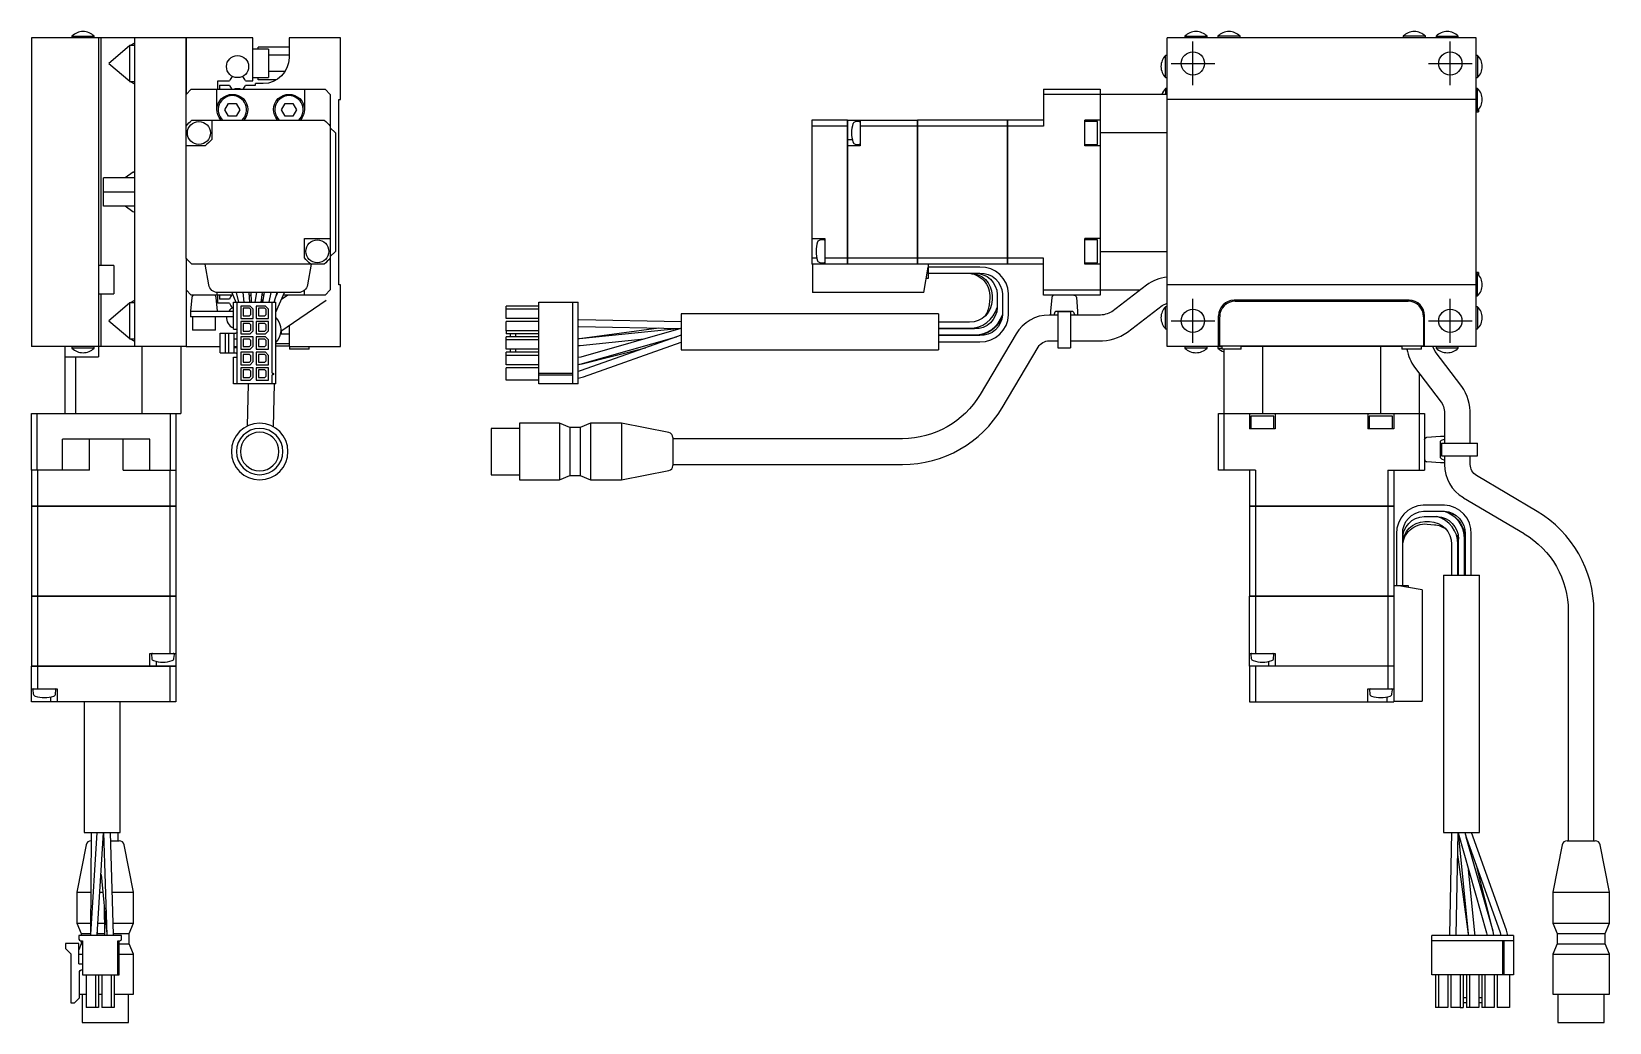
# Model space of a CAD drawing. Extents: x -2 to 636, y -8 to 374.
# Drawn here: x 329.1 to 635.6, y 98.3 to 290.8 of the extents above; entities that cross this region are included whole.
import ezdxf

# ---------------------------------------------------------------- set-up
doc = ezdxf.new("R2010")
doc.units = 0
doc.header["$LTSCALE"] = 0.5
doc.linetypes.add('CENTER', pattern=[50.8, 31.75, -6.35, 6.35, -6.35])
doc.layers.add('MSM_CENTER', color=1, linetype='CENTER')
doc.layers.add('MSM_CONTINUOUS', color=7, linetype='CONTINUOUS')

msp = doc.modelspace()

# ---------------------------------------------------------------- linework, layer by layer
at = {"layer": 'MSM_CENTER'}
for p, q in [((554.67, 280.37), (554.67, 288.87)), ((604.67, 280.37), (604.67, 288.87)), ((550.42, 284.62), (558.92, 284.62)), ((600.42, 284.62), (608.92, 284.62)), ((554.67, 230.37), (554.67, 238.87)), ((604.67, 230.37), (604.67, 238.87)), ((550.42, 234.62), (558.92, 234.62)), ((600.42, 234.62), (608.92, 234.62))]:
    msp.add_line(p, q, dxfattribs=at)
at = {"layer": 'MSM_CONTINUOUS'}
for p, q in [((329.11, 289.62), (329.11, 229.62)), ((359.11, 289.62), (329.11, 289.62)), ((336.96, 289.91), (341.26, 289.91)), ((336.96, 289.91), (336.96, 289.62)), ((341.26, 289.62), (341.26, 289.91)), ((342.11, 289.62), (342.11, 227.62)), ((342.61, 245.37), (342.61, 289.62)), ((348.11, 288.12), (348.11, 281.12)), ((349.11, 288.12), (348.11, 288.12)), ((348.98, 288.52), (348.24, 288.12)), ((349.11, 288.36), (348.98, 288.52)), ((349.11, 289.62), (349.11, 229.62)), ((359.11, 272.46), (359.11, 289.62)), ((359.11, 289.62), (359.11, 278.62)), ((372.11, 289.62), (359.11, 289.62)), ((372.11, 281.22), (372.11, 289.62)), ((379.11, 289.62), (379.11, 285.72)), ((389.11, 289.62), (379.11, 289.62)), ((389.11, 277.62), (389.11, 289.62)), ((609.67, 289.62), (549.67, 289.62)), ((549.67, 229.62), (549.67, 289.62)), ((553.12, 289.91), (557.42, 289.91)), ((553.12, 289.91), (553.12, 289.62)), ((557.42, 289.62), (557.42, 289.91)), ((563.82, 289.91), (559.52, 289.91)), ((559.52, 289.91), (559.52, 289.62)), ((563.82, 289.62), (563.82, 289.91)), ((599.82, 289.91), (595.52, 289.91)), ((595.52, 289.91), (595.52, 289.62)), ((599.82, 289.62), (599.82, 289.91)), ((601.92, 289.91), (606.22, 289.91)), ((601.92, 289.91), (601.92, 289.62)), ((606.22, 289.62), (606.22, 289.91)), ((609.67, 229.62), (609.67, 289.62)), ((348.11, 288.02), (344.11, 284.62)), ((375.11, 287.37), (372.11, 287.37)), ((373.11, 287.37), (373.11, 287.79)), ((379.11, 287.79), (373.11, 287.79)), ((375.11, 287.37), (375.11, 281.87)), ((379.11, 286.2), (375.11, 286.2)), ((549.38, 281.87), (549.38, 286.17)), ((549.67, 286.17), (549.38, 286.17)), ((609.97, 286.17), (609.67, 286.17)), ((609.97, 286.17), (609.97, 281.87)), ((329.11, 282.62), (329.11, 277.12)), ((344.11, 284.62), (348.18, 281.15)), ((378.32, 283.03), (375.11, 283.03)), ((348.11, 281.12), (349.11, 281.12)), ((348.24, 281.12), (348.98, 280.72)), ((348.98, 280.72), (349.11, 280.88)), ((360.11, 279.62), (359.11, 278.62)), ((360.11, 279.62), (386.11, 279.62)), ((365.11, 275.62), (365.11, 279.62)), ((365.31, 281.22), (367.57, 281.22)), ((365.31, 279.62), (365.31, 281.22)), ((365.61, 280.42), (365.61, 279.62)), ((365.61, 280.42), (367.57, 280.42)), ((370.64, 281.22), (372.11, 281.22)), ((370.64, 280.42), (372.61, 280.42)), ((372.11, 281.87), (375.11, 281.87)), ((374.11, 280.72), (372.61, 280.72)), ((372.61, 280.42), (372.61, 280.72)), ((373.11, 281.44), (373.11, 281.87)), ((376.7, 281.44), (373.11, 281.44)), ((382.11, 279.62), (382.11, 275.62)), ((387.11, 278.62), (386.11, 279.62)), ((525.67, 279.62), (536.67, 279.62)), ((525.67, 279.62), (525.67, 272.46)), ((536.67, 279.62), (536.67, 239.62)), ((549.38, 281.87), (549.67, 281.87)), ((549.38, 279.77), (549.38, 278.62)), ((549.67, 279.77), (549.38, 279.77)), ((609.67, 281.87), (609.97, 281.87)), ((609.97, 279.77), (609.67, 279.77)), ((609.97, 275.47), (609.97, 279.77)), ((366.66, 275.62), (367.39, 276.87)), ((367.39, 276.87), (368.83, 276.87)), ((368.83, 276.87), (369.55, 275.62)), ((377.66, 275.62), (378.39, 276.87)), ((378.39, 276.87), (379.83, 276.87)), ((379.83, 276.87), (380.55, 275.62)), ((387.11, 278.62), (387.11, 272.46)), ((388.81, 277.62), (389.11, 277.62)), ((388.81, 241.62), (388.81, 277.62)), ((549.67, 278.62), (525.67, 278.62)), ((609.67, 277.62), (549.67, 277.62)), ((329.11, 274.12), (329.11, 261.62)), ((360.26, 273.62), (385.95, 273.62)), ((364.11, 273.62), (364.11, 269.87)), ((367.39, 274.37), (366.66, 275.62)), ((368.83, 274.37), (367.39, 274.37)), ((369.55, 275.62), (368.83, 274.37)), ((378.39, 274.37), (377.66, 275.62)), ((379.83, 274.37), (378.39, 274.37)), ((380.55, 275.62), (379.83, 274.37)), ((487.56, 273.62), (480.67, 273.62)), ((480.67, 273.62), (480.67, 245.62)), ((487.56, 245.62), (487.56, 273.62)), ((487.57, 273.61), (487.56, 273.61)), ((487.57, 273.62), (487.57, 245.62)), ((487.57, 273.62), (501.17, 273.62)), ((489.86, 273.35), (489.09, 273.28)), ((490.07, 273.62), (490.07, 268.62)), ((501.17, 245.62), (501.17, 273.62)), ((501.17, 273.61), (501.18, 273.61)), ((501.18, 273.62), (501.18, 245.62)), ((518.67, 273.62), (501.18, 273.62)), ((518.67, 245.62), (518.67, 273.62)), ((518.67, 273.61), (518.68, 273.61)), ((525.67, 273.62), (518.68, 273.62)), ((518.68, 273.62), (518.68, 245.62)), ((533.67, 268.62), (533.67, 273.62)), ((536.67, 273.62), (533.67, 273.62)), ((536.17, 273.37), (533.67, 273.37)), ((536.17, 268.87), (536.17, 273.37)), ((609.67, 275.47), (609.97, 275.47)), ((609.67, 275.22), (610.17, 275.22)), ((610.17, 275.69), (610.17, 275.22)), ((359.11, 246.77), (359.11, 272.46)), ((387.11, 272.46), (387.11, 246.77)), ((388.11, 271.12), (387.11, 272.12)), ((388.11, 271.12), (388.11, 248.12)), ((487.56, 272.46), (480.67, 272.46)), ((487.57, 272.45), (487.56, 272.45)), ((487.57, 269.87), (488.51, 269.87)), ((501.17, 272.46), (490.07, 272.46)), ((501.17, 272.45), (501.18, 272.45)), ((518.67, 272.46), (501.18, 272.46)), ((518.67, 272.45), (518.68, 272.45)), ((525.67, 272.46), (518.68, 272.46)), ((549.67, 271.12), (536.67, 271.12)), ((362.86, 268.62), (359.11, 268.62)), ((490.07, 268.62), (487.57, 268.62)), ((489.09, 268.95), (489.86, 268.89)), ((533.67, 268.87), (536.17, 268.87)), ((536.67, 268.62), (533.67, 268.62)), ((349.11, 262.37), (343.11, 262.37)), ((343.11, 256.87), (343.11, 262.37)), ((348.85, 263.49), (347.28, 262.37)), ((348.98, 263.52), (348.85, 263.49)), ((349.11, 263.36), (348.98, 263.52)), ((329.11, 257.62), (329.11, 245.12)), ((349.11, 259.62), (343.11, 259.62)), ((349.11, 256.87), (343.11, 256.87)), ((348.76, 255.79), (347.28, 256.87)), ((348.98, 255.72), (348.76, 255.79)), ((348.98, 255.72), (349.11, 255.88)), ((382.11, 250.62), (387.11, 250.62)), ((382.11, 246.87), (382.11, 250.62)), ((480.67, 250.62), (483.17, 250.62)), ((482.97, 250.35), (482.2, 250.28)), ((483.17, 250.62), (483.17, 245.62)), ((533.67, 245.62), (533.67, 250.62)), ((536.67, 250.62), (533.67, 250.62)), ((536.17, 250.37), (533.67, 250.37)), ((536.17, 245.87), (536.17, 250.37)), ((345.11, 245.37), (342.11, 245.37)), ((345.11, 245.37), (345.11, 239.87)), ((359.11, 246.77), (359.11, 229.62)), ((385.95, 245.62), (360.26, 245.62)), ((363.51, 241.6), (362.81, 245.62)), ((383.41, 245.62), (382.7, 241.6)), ((387.11, 247.12), (388.11, 248.12)), ((387.11, 246.77), (387.11, 240.62)), ((480.67, 246.87), (481.62, 246.87)), ((518.67, 245.62), (480.67, 245.62)), ((480.77, 245.62), (480.77, 240.12)), ((482.2, 245.95), (482.97, 245.89)), ((487.56, 246.77), (483.17, 246.77)), ((487.57, 246.78), (487.56, 246.78)), ((487.57, 245.63), (487.56, 245.63)), ((501.17, 246.77), (487.57, 246.77)), ((501.17, 246.78), (501.18, 246.78)), ((501.17, 245.63), (501.18, 245.63)), ((518.67, 246.77), (501.18, 246.77)), ((503.27, 245.62), (503.27, 242.82)), ((518.67, 246.78), (518.68, 246.78)), ((518.67, 245.63), (518.68, 245.63)), ((525.67, 246.77), (518.68, 246.77)), ((525.67, 245.62), (518.68, 245.62)), ((525.67, 239.62), (525.67, 246.77)), ((533.67, 245.87), (536.17, 245.87)), ((536.67, 245.62), (533.67, 245.62)), ((536.67, 248.12), (549.67, 248.12)), ((329.11, 242.12), (329.11, 236.62)), ((502.41, 240.12), (503.27, 245.02)), ((503.27, 242.82), (502.89, 242.82)), ((513.27, 245.07), (503.27, 245.07)), ((503.27, 243.87), (513.27, 243.87)), ((510.79, 243.87), (511.03, 243.86)), ((610.17, 244.02), (609.67, 244.02)), ((609.97, 243.77), (609.67, 243.77)), ((609.97, 239.47), (609.97, 243.77)), ((610.17, 244.02), (610.17, 243.54)), ((342.11, 239.87), (345.11, 239.87)), ((342.61, 229.62), (342.61, 239.87)), ((359.11, 240.62), (360.11, 239.62)), ((359.11, 240.62), (359.11, 229.62)), ((360.24, 239.16), (360.01, 236.52)), ((368.22, 239.62), (360.11, 239.62)), ((365.21, 236.52), (364.98, 239.16)), ((365.11, 240.13), (365.11, 239.62)), ((380.93, 240.12), (365.29, 240.12)), ((365.31, 238.02), (365.31, 239.62)), ((365.61, 239.62), (365.61, 238.82)), ((368, 240.12), (368.81, 238.22)), ((369.35, 238.22), (368.94, 240.12)), ((370.17, 240.1), (370.33, 238.22)), ((371.53, 238.22), (371.37, 240.12)), ((371.42, 239.62), (371.71, 239.62)), ((371.7, 240.12), (371.74, 238.22)), ((372.77, 240.12), (372.5, 238.22)), ((373.71, 238.22), (373.98, 240.12)), ((374.27, 239.62), (373.91, 239.62)), ((374, 238.22), (374.36, 240.12)), ((375.59, 240.14), (375.22, 238.22)), ((376.23, 238.22), (376.84, 240.12)), ((376.58, 236.27), (378.21, 240.12)), ((376.9, 240.1), (376.64, 239.49)), ((376.69, 239.62), (376.68, 239.62)), ((378.89, 239.62), (377.63, 238.75)), ((386.11, 239.62), (378, 239.62)), ((382.11, 239.62), (382.11, 240.56)), ((386.11, 239.62), (387.11, 240.62)), ((389.11, 241.62), (388.81, 241.62)), ((389.11, 229.62), (389.11, 241.62)), ((502.41, 240.12), (480.77, 240.12)), ((515.2, 239.1), (515.08, 237.72)), ((515.67, 239.56), (515.67, 238.68)), ((516.67, 239.71), (516.67, 237.23)), ((517.67, 239.86), (517.67, 235.77)), ((518.87, 235.77), (518.87, 239.86)), ((525.67, 240.62), (544.43, 240.62)), ((536.67, 239.62), (525.67, 239.62)), ((527.07, 236.52), (527.31, 239.16)), ((532.04, 239.16), (532.27, 236.52)), ((545.65, 241.55), (538.9, 236.38)), ((609.67, 241.62), (549.67, 241.62)), ((609.67, 239.47), (609.97, 239.47)), ((348.11, 238.02), (344.11, 234.62)), ((348.11, 238.12), (348.11, 231.12)), ((349.11, 238.12), (348.11, 238.12)), ((348.98, 238.52), (348.24, 238.12)), ((349.11, 238.36), (348.98, 238.52)), ((360.01, 236.52), (368.3, 236.52)), ((360.01, 236.52), (360.01, 235.42)), ((367.57, 238.02), (365.31, 238.02)), ((367.57, 238.82), (365.61, 238.82)), ((368.3, 233.03), (368.3, 238.22)), ((368.3, 238.22), (376.58, 238.22)), ((369.01, 222.37), (369.01, 238.22)), ((369.74, 237.5), (369.74, 235.1)), ((371.54, 237.5), (369.74, 237.5)), ((371.44, 237.08), (370.19, 237.08)), ((370.19, 237.08), (370.19, 235.61)), ((371.69, 236.83), (371.44, 237.08)), ((371.54, 237.5), (372.14, 236.9)), ((371.69, 235.86), (371.69, 236.83)), ((372.14, 235.1), (372.14, 236.9)), ((372.74, 237.5), (372.74, 235.1)), ((374.54, 237.5), (372.74, 237.5)), ((374.44, 237.08), (373.19, 237.08)), ((373.19, 237.08), (373.19, 235.61)), ((373.8, 238.86), (373.86, 238.22)), ((373.83, 238.52), (374.06, 238.52)), ((374.69, 236.83), (374.44, 237.08)), ((375.14, 236.9), (374.54, 237.5)), ((374.69, 235.86), (374.69, 236.83)), ((375.14, 235.1), (375.14, 236.9)), ((375.87, 224.45), (375.87, 238.22)), ((376.58, 222.37), (376.58, 238.22)), ((377.5, 232.59), (386.32, 238.66)), ((421.27, 236.9), (421.27, 237.5)), ((427.62, 237.5), (421.27, 237.5)), ((427.62, 236.9), (421.27, 236.9)), ((421.27, 235.1), (421.27, 236.9)), ((427.62, 222.37), (427.62, 238.22)), ((427.62, 238.22), (435.27, 238.22)), ((434.25, 222.37), (434.25, 238.22)), ((435.27, 222.37), (435.27, 238.22)), ((527.07, 235.75), (527.07, 236.52)), ((527.87, 236.32), (527.64, 235.75)), ((528.07, 236.52), (527.87, 236.32)), ((528.07, 236.52), (531.28, 236.52)), ((530.92, 236.35), (528.42, 236.35)), ((528.42, 236.35), (528.42, 229.35)), ((530.92, 236.35), (530.92, 229.35)), ((531.28, 236.52), (531.48, 236.32)), ((531.48, 236.32), (531.71, 235.75)), ((532.27, 236.52), (532.27, 235.75)), ((541.94, 232.41), (548.7, 237.58)), ((548.7, 237.58), (549.67, 238.02)), ((549.38, 233.07), (549.38, 237.37)), ((549.67, 237.37), (549.38, 237.37)), ((596.67, 238.62), (562.67, 238.62)), ((562.87, 238.42), (596.47, 238.42)), ((609.97, 237.37), (609.67, 237.37)), ((609.97, 237.37), (609.97, 233.07)), ((344.11, 234.62), (348.17, 231.17)), ((368.3, 235.42), (360.01, 235.42)), ((360.36, 235.42), (360.36, 232.82)), ((364.86, 232.82), (364.86, 235.42)), ((368.3, 233.03), (369.01, 233.03)), ((369.74, 235.1), (372.14, 235.1)), ((369.74, 234.5), (369.74, 232.1)), ((372.14, 234.5), (369.74, 234.5)), ((370.19, 235.61), (371.44, 235.61)), ((371.44, 234.08), (370.19, 234.08)), ((370.19, 234.08), (370.19, 232.61)), ((371.44, 235.61), (371.69, 235.86)), ((371.69, 233.83), (371.44, 234.08)), ((371.69, 232.86), (371.69, 233.83)), ((372.14, 232.7), (372.14, 234.5)), ((372.74, 235.1), (375.14, 235.1)), ((372.74, 234.5), (372.74, 232.1)), ((375.14, 234.5), (372.74, 234.5)), ((373.19, 235.61), (374.44, 235.61)), ((374.44, 234.08), (373.19, 234.08)), ((373.19, 234.08), (373.19, 232.61)), ((374.44, 235.61), (374.69, 235.86)), ((374.69, 233.83), (374.44, 234.08)), ((374.69, 232.86), (374.69, 233.83)), ((375.14, 232.7), (375.14, 234.5)), ((379.11, 233.52), (379.11, 229.62)), ((427.62, 235.1), (421.27, 235.1)), ((421.27, 232.7), (421.27, 234.5)), ((427.62, 234.5), (421.27, 234.5)), ((435.38, 234.81), (435.27, 234.82)), ((435.27, 233.52), (435.36, 233.52)), ((435.27, 233.52), (435.42, 233.51)), ((435.36, 233.52), (455.19, 233.12)), ((455.27, 234.42), (435.38, 234.81)), ((450.97, 233.2), (435.52, 231.15)), ((455.15, 233.11), (435.55, 231.15)), ((455.19, 233.12), (435.77, 227.58)), ((455.27, 235.97), (455.27, 228.97)), ((505.27, 235.97), (455.27, 235.97)), ((505.27, 235.97), (505.27, 228.97)), ((511.27, 234.37), (505.27, 234.37)), ((505.27, 233.17), (512.27, 233.17)), ((512.27, 233.07), (505.27, 233.07)), ((512.99, 233.22), (511.77, 233.07)), ((512.27, 233.17), (512.99, 233.22)), ((512.99, 233.22), (513.01, 233.23)), ((513.01, 233.23), (512.99, 233.22)), ((517.66, 235.77), (517.67, 235.81)), ((528.42, 235.75), (526.77, 235.75)), ((536.4, 235.75), (530.92, 235.75)), ((549.38, 233.07), (549.67, 233.07)), ((559.67, 229.62), (559.67, 235.62)), ((559.87, 229.72), (559.87, 235.42)), ((599.47, 235.42), (599.47, 229.72)), ((599.67, 229.62), (599.67, 235.62)), ((609.67, 233.07), (609.97, 233.07)), ((329.11, 232.62), (329.11, 229.62)), ((348.11, 231.12), (349.11, 231.12)), ((348.24, 231.12), (348.98, 230.72)), ((348.98, 230.72), (349.11, 230.88)), ((364.86, 232.82), (360.36, 232.82)), ((365.73, 228.37), (365.73, 232.23)), ((365.73, 232.23), (368.76, 232.23)), ((366.75, 228.37), (366.75, 232.23)), ((367.45, 228.37), (367.45, 232.23)), ((368.45, 228.37), (368.45, 232.23)), ((368.45, 231.12), (369.01, 231.12)), ((369.74, 232.1), (371.54, 232.1)), ((369.74, 231.5), (369.74, 229.1)), ((372.14, 231.5), (369.74, 231.5)), ((370.19, 232.61), (371.44, 232.61)), ((371.44, 231.08), (370.19, 231.08)), ((370.19, 231.08), (370.19, 229.61)), ((371.44, 232.61), (371.69, 232.86)), ((371.69, 230.83), (371.44, 231.08)), ((371.44, 229.61), (371.69, 229.86)), ((371.54, 232.1), (372.14, 232.7)), ((371.69, 229.86), (371.69, 230.83)), ((372.14, 229.7), (372.14, 231.5)), ((372.74, 232.1), (374.54, 232.1)), ((372.74, 231.5), (372.74, 229.1)), ((374.54, 231.5), (372.74, 231.5)), ((373.19, 232.61), (374.44, 232.61)), ((374.44, 231.08), (373.19, 231.08)), ((373.19, 231.08), (373.19, 229.61)), ((374.44, 232.61), (374.69, 232.86)), ((374.69, 230.83), (374.44, 231.08)), ((374.44, 229.61), (374.69, 229.86)), ((375.14, 232.7), (374.54, 232.1)), ((375.14, 230.9), (374.54, 231.5)), ((374.69, 229.86), (374.69, 230.83)), ((375.14, 229.1), (375.14, 230.9)), ((376.58, 230.22), (379.11, 230.22)), ((377.61, 232.67), (377.61, 232.12)), ((377.61, 232.12), (379.11, 232.12)), ((421.27, 232.7), (421.27, 232.1)), ((427.62, 232.7), (421.27, 232.7)), ((427.62, 232.1), (421.27, 232.1)), ((427.62, 231.5), (421.27, 231.5)), ((421.27, 230.9), (421.27, 231.5)), ((427.62, 230.9), (421.27, 230.9)), ((421.27, 229.1), (421.27, 230.9)), ((422.16, 231.5), (422.16, 232.1)), ((423.16, 231.5), (423.16, 232.1)), ((435.55, 231.15), (435.27, 231.13)), ((435.52, 231.15), (435.27, 231.13)), ((435.27, 229.82), (435.68, 229.85)), ((435.68, 229.85), (448.09, 231.1)), ((454.34, 231.52), (435.87, 224.97)), ((436.12, 226.33), (454.34, 231.52)), ((436.31, 223.74), (455.27, 230.48)), ((455.27, 231.82), (454.34, 231.52)), ((505.27, 231.87), (512.27, 231.87)), ((513.27, 231.77), (505.27, 231.77)), ((505.27, 230.57), (513.27, 230.57)), ((520.32, 232.07), (513.33, 220.29)), ((526.77, 230.75), (528.42, 230.75)), ((530.92, 230.75), (536.4, 230.75)), ((559.67, 230.22), (559.87, 230.22)), ((599.47, 230.22), (599.67, 230.22)), ((359.11, 229.62), (329.11, 229.62)), ((335.61, 216.62), (335.61, 229.62)), ((335.61, 227.62), (342.11, 227.62)), ((336.96, 229.62), (336.96, 229.32)), ((341.26, 229.32), (336.96, 229.32)), ((337.61, 227.62), (337.61, 216.62)), ((341.26, 229.32), (341.26, 229.62)), ((350.61, 216.62), (350.61, 229.62)), ((358.11, 229.62), (358.11, 216.62)), ((359.11, 229.62), (365.73, 229.62)), ((365.73, 228.37), (368.76, 228.37)), ((368.3, 222.37), (368.3, 227.57)), ((368.3, 227.57), (369.01, 227.57)), ((368.45, 229.62), (369.01, 229.62)), ((368.45, 229.47), (369.01, 229.47)), ((369.74, 229.1), (371.54, 229.1)), ((369.74, 228.5), (369.74, 226.1)), ((372.14, 228.5), (369.74, 228.5)), ((370.19, 229.61), (371.44, 229.61)), ((371.44, 228.08), (370.19, 228.08)), ((370.19, 228.08), (370.19, 226.61)), ((371.69, 227.83), (371.44, 228.08)), ((371.44, 226.61), (371.69, 226.86)), ((371.54, 229.1), (372.14, 229.7)), ((371.69, 226.86), (371.69, 227.83)), ((372.14, 226.7), (372.14, 228.5)), ((372.74, 229.1), (375.14, 229.1)), ((372.74, 228.5), (372.74, 226.1)), ((374.54, 228.5), (372.74, 228.5)), ((373.19, 229.61), (374.44, 229.61)), ((374.44, 228.08), (373.19, 228.08)), ((373.19, 228.08), (373.19, 226.61)), ((374.69, 227.83), (374.44, 228.08)), ((374.44, 226.61), (374.69, 226.86)), ((375.14, 227.9), (374.54, 228.5)), ((374.69, 226.86), (374.69, 227.83)), ((375.14, 226.1), (375.14, 227.9)), ((379.11, 229.72), (376.58, 229.72)), ((379.11, 229.62), (389.11, 229.62)), ((379.21, 229.62), (379.21, 229.12)), ((383.01, 229.12), (379.21, 229.12)), ((383.01, 229.12), (383.01, 229.62)), ((427.62, 229.1), (421.27, 229.1)), ((427.62, 228.5), (421.27, 228.5)), ((421.27, 227.9), (421.27, 228.5)), ((427.62, 227.9), (421.27, 227.9)), ((421.27, 226.1), (421.27, 227.9)), ((422.16, 228.5), (422.16, 229.1)), ((423.16, 228.5), (423.16, 229.1)), ((435.77, 227.58), (435.27, 227.47)), ((436.04, 226.29), (448.35, 229.4)), ((455.27, 228.97), (505.27, 228.97)), ((517.63, 217.74), (524.62, 229.52)), ((528.42, 229.35), (530.92, 229.35)), ((560.27, 229.62), (549.67, 229.62)), ((553.12, 229.62), (553.12, 229.32)), ((557.42, 229.32), (553.12, 229.32)), ((557.42, 229.32), (557.42, 229.62)), ((559.52, 229.62), (559.52, 229.32)), ((559.52, 229.32), (560.27, 229.32)), ((599.47, 229.72), (559.87, 229.72)), ((560.27, 229.72), (560.27, 229.12)), ((564.07, 229.12), (560.27, 229.12)), ((560.67, 229.12), (560.67, 205.62)), ((564.07, 229.12), (564.07, 229.72)), ((595.27, 229.62), (564.07, 229.62)), ((568.17, 229.62), (568.17, 216.62)), ((574.17, 229.62), (574.17, 229.72)), ((585.17, 229.62), (585.17, 229.72)), ((591.17, 216.62), (591.17, 229.62)), ((595.27, 229.72), (595.27, 229.12)), ((599.07, 229.12), (595.27, 229.12)), ((599.07, 229.12), (599.07, 229.72)), ((609.67, 229.62), (599.07, 229.62)), ((601.71, 228.64), (601.27, 229.62)), ((606.88, 221.89), (601.71, 228.64)), ((601.92, 229.62), (601.92, 229.32)), ((606.22, 229.32), (601.92, 229.32)), ((606.22, 229.32), (606.22, 229.62)), ((369.74, 226.1), (371.54, 226.1)), ((369.74, 225.5), (369.74, 223.1)), ((372.14, 225.5), (369.74, 225.5)), ((370.19, 226.61), (371.44, 226.61)), ((371.44, 225.08), (370.19, 225.08)), ((370.19, 225.08), (370.19, 223.61)), ((371.69, 224.83), (371.44, 225.08)), ((371.44, 223.61), (371.69, 223.86)), ((371.54, 226.1), (372.14, 226.7)), ((371.69, 223.86), (371.69, 224.83)), ((372.14, 223.7), (372.14, 225.5)), ((372.74, 226.1), (375.14, 226.1)), ((375.14, 225.5), (372.74, 225.5)), ((372.74, 225.5), (372.74, 223.1)), ((373.19, 226.61), (374.44, 226.61)), ((374.44, 225.08), (373.19, 225.08)), ((373.19, 225.08), (373.19, 223.61)), ((374.69, 224.83), (374.44, 225.08)), ((374.44, 223.61), (374.69, 223.86)), ((374.69, 223.86), (374.69, 224.83)), ((375.14, 223.1), (375.14, 225.5)), ((375.87, 224.45), (375.97, 224.45)), ((375.97, 224.15), (375.87, 224.15)), ((375.87, 222.37), (375.87, 224.15)), ((427.62, 226.1), (421.27, 226.1)), ((421.27, 223.1), (421.27, 225.5)), ((427.62, 225.5), (421.27, 225.5)), ((427.62, 224.45), (434.25, 224.45)), ((427.62, 224.15), (434.25, 224.15)), ((435.27, 226.16), (436.12, 226.33)), ((435.27, 226.15), (436.04, 226.29)), ((435.87, 224.97), (435.27, 224.8)), ((435.88, 224.97), (435.27, 224.8)), ((435.27, 223.48), (436.31, 223.74)), ((597.74, 225.6), (602.91, 218.85)), ((598.67, 205.62), (598.67, 224.38)), ((376.58, 222.37), (368.3, 222.37)), ((369.74, 223.1), (371.54, 223.1)), ((370.19, 223.61), (371.44, 223.61)), ((371.04, 214.18), (371.25, 222.37)), ((371.54, 223.1), (372.14, 223.7)), ((372.74, 223.1), (375.14, 223.1)), ((373.19, 223.61), (374.44, 223.61)), ((376.25, 222.37), (376.03, 214.05)), ((427.62, 223.1), (421.27, 223.1)), ((435.27, 222.37), (427.62, 222.37)), ((329.11, 205.62), (329.11, 216.62)), ((329.11, 216.62), (358.11, 216.62)), ((330.11, 216.62), (330.11, 205.62)), ((356.11, 205.62), (356.11, 216.62)), ((357.11, 216.62), (357.11, 205.62)), ((423.87, 214.72), (423.87, 203.72)), ((431.67, 214.72), (423.87, 214.72)), ((431.67, 214.72), (431.67, 203.72)), ((433.67, 213.87), (431.67, 214.72)), ((437.67, 214.72), (435.67, 213.87)), ((437.67, 214.72), (437.67, 203.72)), ((443.67, 214.72), (437.67, 214.72)), ((443.67, 214.72), (443.67, 203.72)), ((452.87, 212.91), (443.67, 214.72)), ((559.67, 205.62), (559.67, 216.62)), ((559.67, 216.62), (599.67, 216.62)), ((565.67, 216.62), (565.67, 213.62)), ((570.42, 216.12), (565.92, 216.12)), ((565.92, 216.12), (565.92, 213.62)), ((570.42, 213.62), (570.42, 216.12)), ((570.67, 216.62), (570.67, 213.62)), ((588.67, 216.62), (588.67, 213.62)), ((593.42, 216.12), (588.92, 216.12)), ((588.92, 216.12), (588.92, 213.62)), ((593.42, 213.62), (593.42, 216.12)), ((593.67, 216.62), (593.67, 213.62)), ((599.67, 216.62), (599.67, 205.62)), ((603.54, 216.35), (603.54, 210.87)), ((608.54, 210.87), (608.54, 216.35)), ((352.11, 211.62), (335.11, 211.62)), ((335.11, 205.62), (335.11, 211.62)), ((340.34, 205.62), (340.34, 211.62)), ((346.87, 205.62), (346.87, 211.62)), ((352.11, 205.62), (352.11, 211.62)), ((418.37, 213.72), (418.37, 204.72)), ((423.87, 213.72), (418.37, 213.72)), ((433.67, 213.87), (433.67, 204.57)), ((435.67, 213.87), (433.67, 213.87)), ((435.67, 213.87), (435.67, 204.57)), ((453.67, 211.93), (453.67, 206.5)), ((498.28, 211.72), (453.67, 211.72)), ((570.67, 213.62), (565.67, 213.62)), ((593.67, 213.62), (588.67, 213.62)), ((600.13, 211.99), (602.77, 212.22)), ((602.77, 212.22), (603.54, 212.22)), ((602.97, 211.42), (603.54, 211.65)), ((602.77, 211.22), (602.97, 211.42)), ((602.77, 208.01), (602.77, 211.22)), ((602.94, 210.87), (602.94, 208.37)), ((602.94, 210.87), (609.94, 210.87)), ((609.94, 208.37), (609.94, 210.87)), ((340.34, 205.62), (329.11, 205.62)), ((329.11, 205.62), (329.11, 198.63)), ((330.26, 205.62), (330.26, 198.63)), ((346.87, 205.62), (357.11, 205.62)), ((355.95, 205.62), (355.95, 198.63)), ((357.11, 205.62), (357.11, 198.63)), ((443.67, 203.72), (452.87, 205.52)), ((453.67, 206.72), (498.28, 206.72)), ((566.83, 205.62), (559.67, 205.62)), ((565.67, 205.62), (565.67, 198.63)), ((566.83, 205.62), (566.83, 198.63)), ((592.52, 205.62), (599.67, 205.62)), ((592.52, 205.62), (592.52, 198.63)), ((593.67, 205.62), (593.67, 198.63)), ((602.77, 207.02), (600.13, 207.25)), ((602.77, 208.01), (602.97, 207.81)), ((603.54, 207.02), (602.77, 207.02)), ((602.94, 208.37), (609.94, 208.37)), ((602.97, 207.81), (603.54, 207.58)), ((603.54, 208.37), (603.54, 206.72)), ((608.54, 206.72), (608.54, 208.37)), ((418.37, 204.72), (423.87, 204.72)), ((423.87, 203.72), (431.67, 203.72)), ((431.67, 203.72), (433.67, 204.57)), ((433.67, 204.57), (435.67, 204.57)), ((435.67, 204.57), (437.67, 203.72)), ((437.67, 203.72), (443.67, 203.72)), ((621.55, 197.58), (609.77, 204.56)), ((607.22, 200.26), (619, 193.28)), ((329.11, 198.63), (357.11, 198.63)), ((329.11, 198.62), (329.11, 181.13)), ((357.11, 198.62), (329.11, 198.62)), ((329.12, 198.62), (329.12, 198.63)), ((330.26, 198.62), (330.26, 181.13)), ((330.27, 198.62), (330.27, 198.63)), ((355.94, 198.62), (355.94, 198.63)), ((355.95, 198.62), (355.95, 181.13)), ((357.1, 198.62), (357.1, 198.63)), ((357.11, 198.62), (357.11, 181.13)), ((565.67, 198.63), (593.67, 198.63)), ((565.67, 198.62), (565.67, 181.13)), ((593.67, 198.62), (565.67, 198.62)), ((565.68, 198.62), (565.68, 198.63)), ((566.83, 198.62), (566.83, 181.13)), ((566.84, 198.62), (566.84, 198.63)), ((592.52, 198.62), (592.52, 198.63)), ((592.52, 198.62), (592.52, 181.13)), ((593.66, 198.62), (593.66, 198.63)), ((593.67, 198.62), (593.67, 160.62)), ((603.52, 198.82), (599.43, 198.82)), ((599.43, 197.62), (603.52, 197.62)), ((599.59, 196.62), (602.06, 196.62)), ((603.52, 197.61), (603.48, 197.62)), ((594.22, 193.22), (594.22, 183.22)), ((595.42, 183.22), (595.42, 193.22)), ((599.73, 195.62), (600.61, 195.62)), ((600.19, 195.14), (601.57, 195.02)), ((607.52, 193.22), (607.52, 185.22)), ((608.72, 185.22), (608.72, 193.22)), ((595.42, 190.74), (595.43, 190.97)), ((604.92, 191.22), (604.92, 185.22)), ((606.07, 192.93), (606.06, 192.96)), ((606.06, 192.96), (606.07, 192.93)), ((606.12, 192.22), (606.07, 192.93)), ((606.07, 192.93), (606.22, 191.72)), ((606.12, 185.22), (606.12, 192.22)), ((606.22, 192.22), (606.22, 185.22)), ((607.42, 185.22), (607.42, 192.22)), ((603.32, 185.22), (610.32, 185.22)), ((603.32, 185.22), (603.32, 135.22)), ((610.32, 135.22), (610.32, 185.22)), ((329.11, 181.13), (357.11, 181.13)), ((329.11, 181.12), (329.11, 167.52)), ((357.11, 181.12), (329.11, 181.12)), ((329.12, 181.12), (329.12, 181.13)), ((330.26, 181.12), (330.26, 167.52)), ((330.27, 181.12), (330.27, 181.13)), ((355.94, 181.12), (355.94, 181.13)), ((355.95, 181.12), (355.95, 170.02)), ((357.1, 181.12), (357.1, 181.13)), ((357.11, 181.12), (357.11, 167.52)), ((565.67, 181.13), (593.67, 181.13)), ((593.67, 181.12), (565.67, 181.12)), ((565.67, 167.52), (565.67, 181.12)), ((565.68, 181.12), (565.68, 181.13)), ((566.83, 181.12), (566.83, 170.02)), ((566.84, 181.12), (566.84, 181.13)), ((592.52, 181.12), (592.52, 181.13)), ((592.52, 181.12), (592.52, 167.52)), ((593.66, 181.12), (593.66, 181.13)), ((593.67, 183.22), (596.47, 183.22)), ((599.17, 182.35), (594.27, 183.22)), ((596.47, 183.22), (596.47, 182.83)), ((599.17, 182.35), (599.17, 160.72)), ((627.57, 178.22), (627.57, 133.62)), ((632.57, 133.62), (632.57, 178.22)), ((352.11, 170.02), (357.11, 170.02)), ((352.11, 167.52), (352.11, 170.02)), ((352.38, 169.8), (352.44, 169.03)), ((356.77, 169.03), (356.84, 169.8)), ((565.67, 170.02), (570.67, 170.02)), ((565.94, 169.8), (566.01, 169.03)), ((570.34, 169.03), (570.41, 169.8)), ((570.67, 170.02), (570.67, 167.52)), ((329.11, 167.52), (357.11, 167.52)), ((357.11, 167.51), (329.11, 167.51)), ((329.11, 160.62), (329.11, 167.51)), ((329.12, 167.52), (329.12, 167.51)), ((330.26, 167.51), (330.26, 163.12)), ((330.27, 167.52), (330.27, 167.51)), ((353.36, 167.52), (353.36, 168.45)), ((355.94, 167.52), (355.94, 167.51)), ((355.95, 167.51), (355.95, 160.62)), ((357.1, 167.52), (357.1, 167.51)), ((357.11, 167.51), (357.11, 160.62)), ((593.67, 167.52), (565.67, 167.52)), ((565.67, 167.51), (565.67, 160.62)), ((593.67, 167.51), (565.67, 167.51)), ((565.68, 167.52), (565.68, 167.51)), ((566.83, 167.51), (566.83, 160.62)), ((566.84, 167.52), (566.84, 167.51)), ((569.42, 167.52), (569.42, 168.45)), ((592.52, 167.52), (592.52, 167.51)), ((592.52, 167.51), (592.52, 163.12)), ((593.66, 167.52), (593.66, 167.51)), ((329.11, 163.12), (334.11, 163.12)), ((329.38, 162.91), (329.44, 162.14)), ((333.77, 162.14), (333.84, 162.91)), ((334.11, 163.12), (334.11, 160.62)), ((588.67, 163.12), (593.67, 163.12)), ((588.67, 160.62), (588.67, 163.12)), ((588.94, 162.91), (589.01, 162.14)), ((593.34, 162.14), (593.41, 162.91)), ((357.11, 160.62), (329.11, 160.62)), ((332.86, 160.62), (332.86, 161.56)), ((339.34, 160.62), (339.34, 135.22)), ((346.34, 135.22), (346.34, 160.62)), ((565.67, 160.62), (593.67, 160.62)), ((592.42, 160.62), (592.42, 161.56)), ((593.67, 160.72), (599.17, 160.72)), ((339.34, 135.22), (346.34, 135.22)), ((340.71, 135.22), (340.56, 115.55)), ((341.81, 135.22), (340.57, 115.42)), ((341.86, 115.34), (343.11, 135.2)), ((343.11, 135.2), (343.75, 115.29)), ((345.05, 115.33), (344.41, 135.22)), ((345.91, 133.62), (345.91, 135.22)), ((603.32, 135.22), (610.32, 135.22)), ((604.87, 135.22), (604.48, 115.33)), ((605.78, 115.3), (606.17, 135.13)), ((606.17, 135.13), (611.71, 115.71)), ((606.18, 135.09), (608.14, 115.5)), ((607.47, 135.22), (607.77, 134.28)), ((615.55, 116.25), (608.81, 135.22)), ((339.71, 132.81), (337.91, 123.62)), ((340.69, 133.62), (340.7, 133.62)), ((344.46, 133.62), (346.12, 133.62)), ((348.91, 123.62), (347.1, 132.81)), ((607.77, 134.28), (614.32, 115.81)), ((612.96, 116.07), (607.77, 134.28)), ((626.38, 132.81), (624.57, 123.62)), ((627.36, 133.62), (632.79, 133.62)), ((635.57, 123.62), (633.77, 132.81)), ((606.09, 130.92), (608.14, 115.46)), ((342.6, 127.06), (343.72, 115.5)), ((609.44, 115.63), (608.2, 128.03)), ((613, 115.98), (609.89, 128.29)), ((337.91, 123.62), (340.62, 123.62)), ((337.91, 123.62), (337.91, 117.61)), ((342.38, 123.62), (342.93, 123.62)), ((344.78, 123.62), (348.91, 123.62)), ((348.91, 117.61), (348.91, 123.62)), ((624.57, 123.62), (635.57, 123.62)), ((624.57, 123.62), (624.57, 117.61)), ((635.57, 117.61), (635.57, 123.62)), ((343.21, 120.74), (343.25, 115.88)), ((337.91, 117.61), (340.57, 117.61)), ((337.91, 117.61), (338.76, 115.61)), ((342.01, 117.61), (343.24, 117.61)), ((344.98, 117.61), (348.91, 117.61)), ((348.06, 115.61), (348.91, 117.61)), ((624.57, 117.61), (635.57, 117.61)), ((624.57, 117.61), (625.42, 115.61)), ((634.72, 115.61), (635.57, 117.61)), ((335.73, 113.67), (335.73, 112.67)), ((338.26, 113.67), (335.73, 113.67)), ((338.26, 109.82), (338.26, 113.67)), ((338.76, 113.61), (338.26, 112.43)), ((338.3, 115.22), (338.3, 114.5)), ((346.58, 115.22), (338.3, 115.22)), ((338.6, 114.2), (339.01, 114.2)), ((338.76, 115.61), (340.58, 115.61)), ((338.76, 115.61), (338.76, 115.22)), ((338.76, 114.2), (338.76, 113.61)), ((338.76, 113.61), (339.01, 113.61)), ((339.01, 114.2), (339.01, 107.57)), ((340.56, 115.55), (340.56, 115.22)), ((340.57, 115.42), (340.56, 115.21)), ((341.86, 115.22), (341.86, 115.34)), ((341.87, 115.34), (341.91, 116)), ((341.87, 115.22), (341.87, 115.34)), ((341.88, 115.61), (343.25, 115.61)), ((343.25, 115.88), (343.25, 115.22)), ((343.72, 115.5), (343.75, 115.22)), ((343.75, 115.29), (343.75, 115.22)), ((345.04, 115.61), (348.06, 115.61)), ((345.05, 115.22), (345.05, 115.33)), ((345.87, 107.57), (345.87, 114.2)), ((345.87, 114.2), (346.28, 114.2)), ((346.12, 107.57), (346.12, 114.2)), ((346.12, 113.61), (348.06, 113.61)), ((346.58, 114.5), (346.58, 115.22)), ((348.06, 113.61), (348.06, 115.61)), ((348.91, 111.61), (348.06, 113.61)), ((616.92, 115.22), (601.07, 115.22)), ((601.07, 107.57), (601.07, 115.22)), ((616.92, 114.2), (601.07, 114.2)), ((604.48, 115.33), (604.47, 115.22)), ((605.77, 115.22), (605.78, 115.37)), ((605.77, 115.22), (605.78, 115.3)), ((608.14, 115.5), (608.16, 115.22)), ((608.14, 115.46), (608.16, 115.22)), ((609.47, 115.22), (609.44, 115.63)), ((611.71, 115.71), (611.82, 115.22)), ((613.13, 115.21), (612.96, 116.07)), ((613.14, 115.21), (613, 115.98)), ((614.32, 115.82), (614.49, 115.22)), ((614.32, 115.81), (614.49, 115.22)), ((614.84, 107.57), (614.84, 114.2)), ((615.14, 107.57), (615.14, 114.2)), ((615.81, 115.21), (615.55, 116.25)), ((616.92, 115.22), (616.92, 107.57)), ((625.42, 113.61), (624.57, 111.61)), ((625.42, 115.61), (634.72, 115.61)), ((625.42, 115.61), (625.42, 113.61)), ((625.42, 113.61), (634.72, 113.61)), ((634.72, 113.61), (634.72, 115.61)), ((635.57, 111.61), (634.72, 113.61)), ((335.73, 112.67), (336.75, 111.65)), ((336.75, 111.65), (336.75, 102.11)), ((338.26, 111.61), (339.01, 111.61)), ((346.12, 111.61), (348.91, 111.61)), ((348.91, 103.82), (348.91, 111.61)), ((624.57, 111.61), (635.57, 111.61)), ((624.57, 111.61), (624.57, 103.82)), ((635.57, 103.82), (635.57, 111.61)), ((339.01, 109.67), (338.41, 109.67)), ((338.45, 103.11), (338.45, 108.24)), ((338.73, 108.52), (339.01, 108.52)), ((339.01, 107.57), (346.12, 107.57)), ((339.74, 107.57), (339.74, 101.22)), ((341.54, 107.57), (341.54, 101.22)), ((342.14, 107.57), (342.14, 101.22)), ((342.74, 107.57), (342.74, 101.22)), ((344.54, 107.57), (344.54, 101.22)), ((345.14, 107.57), (345.14, 101.22)), ((616.92, 107.57), (601.07, 107.57)), ((601.79, 107.57), (601.79, 101.22)), ((602.39, 107.57), (602.39, 101.22)), ((604.19, 107.57), (604.19, 101.22)), ((604.79, 107.57), (604.79, 101.22)), ((606.59, 107.57), (606.59, 101.22)), ((607.19, 107.57), (607.19, 101.22)), ((607.79, 107.57), (607.79, 101.22)), ((608.39, 107.57), (608.39, 101.22)), ((610.19, 107.57), (610.19, 101.22)), ((610.79, 107.57), (610.79, 101.22)), ((611.39, 107.57), (611.39, 101.22)), ((613.19, 107.57), (613.19, 101.22)), ((613.79, 107.57), (613.79, 101.22)), ((616.19, 107.57), (616.19, 101.22)), ((336.75, 102.11), (337.45, 102.11)), ((337.45, 102.11), (338.45, 103.11)), ((338.45, 103.82), (339.74, 103.82)), ((338.91, 103.82), (338.91, 98.32)), ((342.14, 101.22), (339.74, 101.22)), ((342.14, 103.82), (342.74, 103.82)), ((345.14, 101.22), (342.74, 101.22)), ((345.14, 103.82), (348.91, 103.82)), ((347.91, 98.32), (347.91, 103.82)), ((602.39, 101.22), (601.79, 101.22)), ((604.19, 101.22), (602.39, 101.22)), ((606.59, 101.22), (604.79, 101.22)), ((606.59, 101.22), (607.19, 101.22)), ((607.79, 103.11), (607.19, 103.11)), ((607.79, 102.11), (607.19, 102.11)), ((608.39, 101.22), (607.79, 101.22)), ((610.19, 101.22), (608.39, 101.22)), ((610.79, 103.11), (610.19, 103.11)), ((610.79, 102.11), (610.19, 102.11)), ((611.39, 101.22), (610.79, 101.22)), ((613.19, 101.22), (611.39, 101.22)), ((616.19, 101.22), (613.79, 101.22)), ((624.57, 103.82), (635.57, 103.82)), ((625.57, 103.82), (625.57, 98.32)), ((634.57, 98.32), (634.57, 103.82)), ((338.91, 98.32), (347.91, 98.32)), ((625.57, 98.32), (634.57, 98.32))]:
    msp.add_line(p, q, dxfattribs=at)
for centre, radius in [((369.11, 284.02), 2.15), ((554.67, 284.62), 2.25), ((604.67, 284.62), 2.25), ((361.61, 271.12), 2.23), ((384.61, 248.12), 2.23), ((554.67, 234.62), 2.25), ((604.67, 234.62), 2.25)]:
    msp.add_circle(centre, radius, dxfattribs=at)
at = {"layer": 'MSM_CONTINUOUS', "extrusion": (0, 0, -1)}
for radius in [5.5, 4.5, 3.75]:
    msp.add_circle((-373.41, 209.22), radius, dxfattribs=at)
at = {"layer": 'MSM_CONTINUOUS'}
for centre, radius, start, end in [((339.11, 287.82), 3, 44.22, 135.7799), ((555.27, 287.82), 3, 44.22, 135.78), ((561.67, 287.82), 3, 44.22, 135.78), ((597.67, 287.82), 3, 44.22, 135.78), ((604.07, 287.82), 3, 44.22, 135.78), ((551.47, 284.02), 3, 134.22, 225.78), ((607.87, 284.02), 3, 314.22, 45.78), ((369.11, 280.82), 1.59, 126.779, 165.406), ((369.11, 280.82), 1.59, 14.594, 53.221), ((369.11, 280.82), 1.59, 194.594, 229.1046), ((369.11, 280.82), 1.59, 310.8954, 345.406), ((551.47, 277.62), 3, 134.22, 160.5288), ((607.87, 277.62), 3, 314.22, 45.78), ((368.11, 275.62), 2.75, 313.3418, 226.6582), ((379.11, 275.62), 2.75, 313.3418, 226.6582), ((494.37, 271.12), 6, 162.3708, 197.6291), ((489.13, 272.78), 0.5, 95, 162.3708), ((489.87, 273.15), 0.2, 0, 95), ((489.13, 269.45), 0.5, 197.6292, 265), ((489.87, 269.09), 0.2, 265, 360), ((487.48, 248.12), 6, 162.3708, 197.6291), ((482.24, 249.78), 0.5, 95, 162.3708), ((482.98, 250.15), 0.2, 18.1949, 95), ((482.24, 246.45), 0.5, 197.6292, 265), ((482.98, 246.09), 0.2, 265, 341.8051), ((513.47, 239.66), 5.41, 2.1863, 92.0343), ((550.67, 234.58), 8.59, 96.6876, 125.7521), ((607.87, 241.62), 3, 314.22, 45.78), ((360.74, 239.12), 0.5, 90, 175), ((364.48, 239.12), 0.5, 5, 90), ((369.11, 238.42), 1.59, 130.8954, 165.406), ((527.8, 239.12), 0.5, 90, 175), ((369.11, 235.22), 2.15, 112.1801, 142.7963), ((369.11, 238.42), 1.59, 194.594, 233.221), ((511.3, 238.75), 5.59, 269.7079, 344.0346), ((551.47, 235.22), 3, 134.22, 225.78), ((562.67, 235.62), 3, 90, 180), ((562.87, 235.42), 3, 90, 180), ((596.47, 235.42), 3, 0, 90), ((596.67, 235.62), 3, 0, 90), ((607.87, 235.22), 3, 314.22, 45.78), ((369.11, 235.22), 2.15, 174.6624, 247.8199), ((512.35, 237.44), 5.57, 269.2277, 342.6191), ((513.47, 235.97), 5.41, 267.9067, 357.8727), ((526.77, 228.25), 7.5, 89.9978, 149.3281), ((536.63, 240.03), 9.29, 268.5737, 304.8576), ((339.11, 231.42), 3, 224.22, 315.78), ((555.27, 231.42), 3, 224.22, 315.78), ((561.67, 231.42), 3, 224.22, 250.5288), ((604.43, 230.48), 8.29, 189.4856, 216.1239), ((604.07, 231.42), 3, 224.22, 315.78), ((599.26, 216.58), 9.29, 358.5737, 34.8576), ((498.28, 229.22), 22.5, 269.9968, 329.3272), ((452.67, 211.93), 1, 0, 78.8813), ((452.67, 206.5), 1, 281.1187, 0), ((600.17, 207.75), 0.5, 180, 265), ((611.04, 206.72), 7.5, 179.9978, 239.3281), ((599.63, 193.41), 5.41, 92.1863, 182.0343), ((600.54, 191.25), 5.59, 359.7079, 74.0346), ((603.32, 193.41), 5.41, 357.9067, 87.8727), ((601.86, 192.29), 5.57, 359.2277, 72.6191), ((610.07, 178.22), 22.5, 359.9968, 59.3272), ((352.58, 169.82), 0.2, 90, 185), ((352.94, 169.08), 0.5, 185, 252.3708), ((354.61, 174.32), 6, 252.3708, 287.6292), ((356.27, 169.08), 0.5, 287.6292, 355), ((356.64, 169.82), 0.2, 355, 90), ((566.14, 169.82), 0.2, 90, 185), ((566.51, 169.08), 0.5, 185, 252.3708), ((568.17, 174.32), 6, 252.3708, 287.6292), ((569.84, 169.08), 0.5, 287.6292, 355), ((570.21, 169.82), 0.2, 355, 90), ((329.58, 162.93), 0.2, 108.1949, 185), ((333.64, 162.93), 0.2, 355, 71.8051), ((589.14, 162.93), 0.2, 108.1949, 185), ((593.21, 162.93), 0.2, 355, 71.8051), ((329.94, 162.19), 0.5, 185, 252.3708), ((331.61, 167.43), 6, 252.3708, 287.6292), ((333.27, 162.19), 0.5, 287.6292, 355), ((589.51, 162.19), 0.5, 185, 252.3708), ((591.17, 167.43), 6, 252.3708, 287.6292), ((592.84, 162.19), 0.5, 287.6292, 355), ((340.69, 132.62), 1, 90, 168.8813), ((346.12, 132.62), 1, 11.1187, 90), ((627.36, 132.62), 1, 90, 168.8813), ((632.79, 132.62), 1, 11.1187, 90), ((338.6, 114.5), 0.3, 180, 270), ((346.28, 114.5), 0.3, 270, 360)]:
    msp.add_arc(centre, radius, start, end, dxfattribs=at)
at = {"layer": 'MSM_CONTINUOUS', "extrusion": (0, 0, -1)}
for centre, radius, start, end in [((-374.11, 285.72), 5, 180, 270), ((-368.11, 275.62), 3, 318.1897, 221.8103), ((-369.11, 277.62), 2.15, 68.4711, 111.5289), ((-379.11, 275.62), 3, 318.1897, 221.8103), ((-373.11, 259.62), 19, 42.5374, 47.4636), ((-373.11, 259.62), 19, 132.5364, 137.4636), ((-350.06, 282.66), 19, 222.3336, 227.6664), ((-373.11, 259.62), 19, 312.5374, 317.4626), ((-396.15, 259.66), 19, 312.3336, 317.6664), ((-373.11, 259.62), 19, 222.5364, 227.4626), ((-510.83, 239.48), 4.39, 89.8692, 184.9179), ((-511.32, 239.51), 4.36, 89.4143, 179.4108), ((-512.39, 239.58), 4.29, 88.4433, 178.358), ((-513.46, 239.66), 4.22, 87.4296, 177.1458), ((-365.29, 241.92), 1.8, 270, 350), ((-380.93, 241.92), 1.8, 190, 270), ((-531.54, 239.12), 0.5, 90, 175), ((-511.32, 238.72), 4.36, 180.6063, 270.5686), ((-512.39, 237.35), 4.29, 181.6879, 271.5108), ((-510.72, 238.1), 4.37, 185.0458, 217.0419), ((-536.56, 240.38), 4.64, 239.639, 271.9447), ((-374.01, 232.85), 3.5, 137.2067, 222.7933), ((-374.11, 233.52), 5, 177.9642, 180), ((-512.38, 237.21), 5.45, 203.9954, 268.8909), ((-513.46, 235.98), 4.22, 182.931, 272.4936), ((-368.76, 232.48), 0.25, 180, 270), ((-526.77, 228.25), 2.5, 30.678, 90.0073), ((-368.76, 228.12), 0.25, 90, 180), ((-375.97, 224.3), 0.15, 90, 270), ((-498.28, 229.22), 17.5, 210.6743, 270.0039), ((-598.91, 216.5), 4.64, 149.639, 181.9447), ((-600.17, 211.49), 0.5, 0, 85), ((-611.04, 206.72), 2.5, 300.678, 0.0073), ((-599.64, 193.41), 4.22, 357.4296, 87.1458), ((-599.71, 192.33), 4.29, 358.4433, 88.358), ((-601.94, 192.33), 4.29, 91.6879, 181.5108), ((-603.31, 193.4), 4.22, 92.931, 182.4936), ((-602.08, 192.32), 5.45, 113.9954, 178.8909), ((-599.78, 191.26), 4.36, 359.4143, 89.4108), ((-599.81, 190.77), 4.39, 359.8692, 94.9179), ((-600.57, 191.26), 4.36, 90.6063, 180.5686), ((-601.19, 190.66), 4.37, 95.0458, 127.0419), ((-610.07, 178.22), 17.5, 120.6743, 180.0039), ((-338.41, 109.82), 0.15, 270, 0), ((-338.73, 108.24), 0.28, 0, 90)]:
    msp.add_arc(centre, radius, start, end, dxfattribs=at)

doc.saveas('drawing.dxf')
